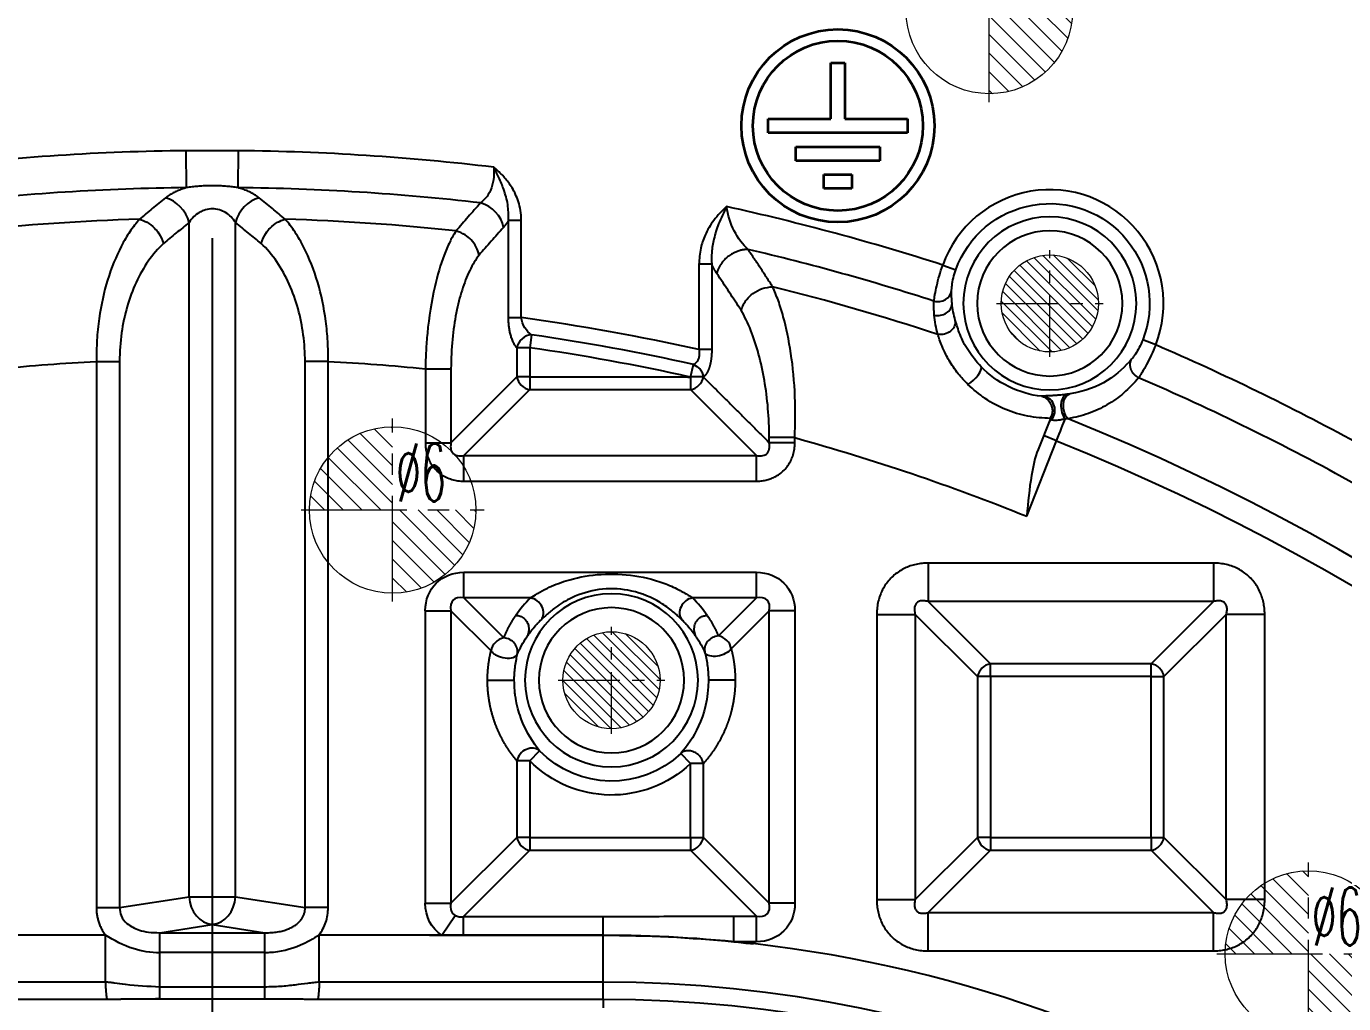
# Model space of a CAD drawing. Header units: millimetres. Extents: x 2595 to 3308, y 1499 to 1823.
# Drawn here: x 2748.3 to 2795.77, y 1722.47 to 1757.69 of the extents above; entities that cross this region are included whole.
import ezdxf
from ezdxf.lldxf.tags import DXFTag

# ---------------------------------------------------------------- set-up
doc = ezdxf.new("R2010")
doc.units = ezdxf.units.MM
doc.linetypes.add('CENTER', pattern=[2, 1.25, -0.25, 0.25, -0.25])
doc.layers.add('5', color=7, linetype='Continuous', true_color=0xffffff)
for name, color, linetype, lineweight in [('epin', 13, 'Continuous', 9), ('insert', 85, 'Continuous', 20), ('粗实线层', 7, 'Continuous', 35)]:
    doc.layers.add(name, color=color, linetype=linetype, lineweight=lineweight)
doc.styles.add('TXT05', font='txt.shx', dxfattribs={"width": 0.5, "bigfont": 'gbcbig.shx'})
tags = doc.linetypes.add('DASHED', pattern=[25.72, 12.86, -12.86]).pattern_tags.tags
tags[6:7] = [DXFTag(74, 4), DXFTag(75, 0), DXFTag(340, '0'), DXFTag(46, 0.0), DXFTag(50, 0.0), DXFTag(44, 0.0), DXFTag(45, 0.0)]
tags[4:5] = [DXFTag(74, 4), DXFTag(75, 0), DXFTag(340, '0'), DXFTag(46, 0.0), DXFTag(50, 0.0), DXFTag(44, 0.0), DXFTag(45, 0.0)]

# ---------------------------------------------------------------- blocks, each defined once
blk = doc.blocks.new('epin_ejp_6')
at = {"layer": 'epin'}
h = blk.add_hatch(dxfattribs=at)
h.set_pattern_fill('_ANSI31', color=123, scale=0.15, angle=90, style=0)
h.set_pattern_definition([(135, (-2656.51364, 153.2396), (-0.336759605, -0.336759605), [])])
h.paths.add_polyline_path([(0, 3, 0.414214), (-3, 0), (0, 0)])
h.paths.add_polyline_path([(3, 0), (0, 0), (0, -3, 0.414214)])
at = {"layer": 'epin', "color": 1, "linetype": 'CENTER', "ltscale": 3.048}
for p, q in [((0, -3.3), (0, 3.3)), ((-3.3, 0), (3.3, 0))]:
    blk.add_line(p, q, dxfattribs=at)
at = {"layer": 'epin'}
blk.add_circle((0, 0), 3, dxfattribs=at)
at = {"layer": 'epin', "color": 6, "style": 'TXT05', "width": 0.5}
blk.add_text('%%c6', height=2.1, dxfattribs=at).set_placement((0.12, 0.3))
blk = doc.blocks.new('insert_cir_3.5')
at = {"layer": 'insert'}
h = blk.add_hatch(dxfattribs=at)
h.set_pattern_fill('_ANSI31', color=123, scale=0.0875, angle=90, style=0)
h.set_pattern_definition([(135, (65.77148, -1049.4987), (-0.1964431, -0.1964431), [])])
h.paths.add_polyline_path([(-1.75, 0, 1), (1.75, 0, 1)])
at = {"layer": 'insert', "color": 1, "linetype": 'CENTER', "ltscale": 1.778}
for p, q in [((0, -1.925), (0, 1.925)), ((-1.925, 0), (1.925, 0))]:
    blk.add_line(p, q, dxfattribs=at)
at = {"layer": 'insert'}
blk.add_circle((0, 0), 1.75, dxfattribs=at)

msp = doc.modelspace()

# ---------------------------------------------------------------- linework, layer by layer
at = {"layer": '5', "color": 1, "linetype": 'CENTER', "ltscale": 36.600181}
msp.add_line((2754.999, 1823.259), (2754.999, 1503.259), dxfattribs=at)
at = {"layer": '5', "color": 7, "linetype": 'Continuous'}
for p, q in [((2754.071, 1751.875), (2754.057, 1753.207)), ((2755.928, 1751.875), (2755.942, 1753.207)), ((2765.673, 1747.192), (2765.673, 1750.706)), ((2766.135, 1747.192), (2766.135, 1750.706)), ((2754.164, 1726.322), (2754.164, 1750.62)), ((2755.835, 1726.322), (2755.835, 1750.62)), ((2772.535, 1749.116), (2772.535, 1746.037)), ((2772.997, 1749.116), (2772.997, 1746.037)), ((2781.321, 1749.085), (2781.793, 1748.916)), ((2765.673, 1747.192), (2766.135, 1747.192)), ((2766.505, 1746.572), (2766.438, 1746.108)), ((2766.438, 1746.108), (2765.975, 1746.108)), ((2765.975, 1746.108), (2765.975, 1745.057)), ((2766.438, 1746.108), (2766.438, 1745.057)), ((2772.997, 1746.037), (2772.535, 1746.037)), ((2788.996, 1746.207), (2788.528, 1746.39)), ((2750.822, 1745.614), (2750.822, 1725.93)), ((2751.657, 1745.614), (2751.657, 1725.93)), ((2758.342, 1725.93), (2758.342, 1745.614)), ((2759.177, 1725.93), (2759.177, 1745.614)), ((2772.233, 1745.05), (2772.334, 1745.505)), ((2762.677, 1745.349), (2762.677, 1742.683)), ((2763.601, 1745.349), (2763.601, 1742.683)), ((2765.975, 1745.057), (2763.601, 1742.683)), ((2766.438, 1745.057), (2765.975, 1745.057)), ((2766.438, 1745.057), (2766.438, 1744.595)), ((2772.695, 1745.052), (2772.226, 1745.052)), ((2772.232, 1745.051), (2772.232, 1744.595)), ((2766.438, 1744.595), (2764.063, 1742.221)), ((2766.438, 1744.595), (2772.232, 1744.595)), ((2772.232, 1744.595), (2774.607, 1742.221)), ((2785.201, 1743.557), (2784.757, 1742.435)), ((2762.677, 1742.683), (2763.601, 1742.683)), ((2775.069, 1742.683), (2775.069, 1742.867)), ((2775.993, 1742.683), (2775.069, 1742.683)), ((2775.993, 1742.683), (2775.993, 1742.867)), ((2784.348, 1740.034), (2785.424, 1742.755)), ((2764.063, 1741.296), (2764.063, 1742.221)), ((2764.063, 1742.221), (2774.607, 1742.221)), ((2774.607, 1741.296), (2774.607, 1742.221)), ((2764.063, 1741.296), (2774.607, 1741.296)), ((2780.793, 1738.345), (2780.793, 1736.958)), ((2791.075, 1738.345), (2780.793, 1738.345)), ((2791.075, 1738.345), (2791.075, 1736.958)), ((2764.063, 1738.013), (2774.607, 1738.013)), ((2764.063, 1737.089), (2764.063, 1738.013)), ((2774.607, 1737.089), (2774.607, 1738.013)), ((2765.506, 1735.647), (2764.063, 1737.089)), ((2766.467, 1737.089), (2764.063, 1737.089)), ((2774.607, 1737.089), (2772.304, 1737.089)), ((2774.607, 1737.089), (2773.235, 1735.718)), ((2780.793, 1736.958), (2783.037, 1734.715)), ((2791.075, 1736.958), (2780.793, 1736.958)), ((2791.075, 1736.958), (2788.831, 1734.715)), ((2762.677, 1736.627), (2763.601, 1736.627)), ((2762.677, 1726.084), (2762.677, 1736.627)), ((2763.601, 1736.627), (2763.601, 1726.084)), ((2763.601, 1736.627), (2765.044, 1735.184)), ((2775.069, 1736.627), (2773.697, 1735.256)), ((2775.993, 1736.627), (2775.069, 1736.627)), ((2775.069, 1726.084), (2775.069, 1736.627)), ((2775.993, 1736.627), (2775.993, 1726.084)), ((2778.945, 1736.496), (2778.945, 1726.215)), ((2778.945, 1736.496), (2780.331, 1736.496)), ((2780.331, 1736.496), (2782.574, 1734.253)), ((2780.331, 1736.496), (2780.331, 1726.215)), ((2791.537, 1736.496), (2789.294, 1734.253)), ((2792.923, 1736.496), (2791.537, 1736.496)), ((2791.537, 1726.215), (2791.537, 1736.496)), ((2792.923, 1726.215), (2792.923, 1736.496)), ((2788.831, 1734.715), (2783.037, 1734.715)), ((2783.037, 1734.253), (2783.037, 1734.715)), ((2788.831, 1734.253), (2788.831, 1734.715)), ((2783.037, 1734.253), (2782.574, 1734.253)), ((2782.574, 1734.253), (2782.574, 1728.458)), ((2788.831, 1734.253), (2783.037, 1734.253)), ((2783.037, 1734.253), (2783.037, 1728.458)), ((2788.831, 1734.253), (2789.294, 1734.253)), ((2788.831, 1728.458), (2788.831, 1734.253)), ((2789.294, 1728.458), (2789.294, 1734.253)), ((2765.975, 1731.221), (2765.975, 1728.458)), ((2766.438, 1731.221), (2765.975, 1731.221)), ((2766.438, 1731.221), (2766.796, 1731.573)), ((2766.438, 1731.221), (2766.438, 1728.458)), ((2772.232, 1731.122), (2771.887, 1731.486)), ((2772.695, 1731.122), (2772.232, 1731.122)), ((2772.232, 1728.458), (2772.232, 1731.122)), ((2772.695, 1728.458), (2772.695, 1731.122)), ((2763.601, 1726.084), (2765.975, 1728.458)), ((2766.438, 1728.458), (2765.975, 1728.458)), ((2766.438, 1728.458), (2772.232, 1728.458)), ((2766.438, 1728.458), (2766.438, 1727.996)), ((2772.232, 1728.458), (2772.695, 1728.458)), ((2772.232, 1728.458), (2772.232, 1727.996)), ((2775.069, 1726.084), (2772.695, 1728.458)), ((2780.331, 1726.215), (2782.574, 1728.458)), ((2783.037, 1728.458), (2782.574, 1728.458)), ((2783.037, 1728.458), (2783.037, 1727.996)), ((2783.037, 1728.458), (2788.831, 1728.458)), ((2788.831, 1728.458), (2788.831, 1727.996)), ((2788.831, 1728.458), (2789.294, 1728.458)), ((2791.537, 1726.215), (2789.294, 1728.458)), ((2764.05, 1725.609), (2766.438, 1727.996)), ((2766.438, 1727.996), (2772.232, 1727.996)), ((2774.607, 1725.622), (2772.232, 1727.996)), ((2780.793, 1725.753), (2783.037, 1727.996)), ((2783.037, 1727.996), (2788.831, 1727.996)), ((2791.075, 1725.753), (2788.831, 1727.996)), ((2751.657, 1725.93), (2754.164, 1726.322)), ((2754.164, 1726.322), (2755.835, 1726.322)), ((2755.835, 1726.322), (2758.342, 1725.93)), ((2762.677, 1726.084), (2763.601, 1726.084)), ((2775.993, 1726.084), (2775.069, 1726.084)), ((2778.945, 1726.215), (2780.331, 1726.215)), ((2792.923, 1726.215), (2791.537, 1726.215)), ((2750.822, 1725.93), (2751.657, 1725.93)), ((2759.177, 1725.93), (2758.342, 1725.93)), ((2763.267, 1724.931), (2763.747, 1725.649)), ((2764.05, 1725.609), (2769.083, 1725.609)), ((2764.05, 1724.931), (2764.05, 1725.609)), ((2769.083, 1724.931), (2769.083, 1725.609)), ((2773.792, 1725.622), (2774.607, 1725.622)), ((2773.792, 1724.697), (2773.792, 1725.622)), ((2774.607, 1724.697), (2774.607, 1725.622)), ((2780.793, 1725.753), (2791.075, 1725.753)), ((2780.793, 1724.366), (2780.793, 1725.753)), ((2791.075, 1724.366), (2791.075, 1725.753)), ((2753.105, 1725.025), (2754.999, 1725.322)), ((2754.999, 1725.322), (2756.894, 1725.025)), ((2751.146, 1724.937), (2747.165, 1724.937)), ((2753.105, 1725.025), (2756.894, 1725.025)), ((2753.105, 1724.306), (2753.105, 1725.025)), ((2756.894, 1724.306), (2756.894, 1725.025)), ((2762.831, 1724.937), (2758.853, 1724.937)), ((2762.831, 1724.931), (2763.267, 1724.931)), ((2769.083, 1724.93), (2762.831, 1724.93)), ((2763.267, 1724.931), (2764.05, 1724.931)), ((2764.05, 1724.931), (2769.083, 1724.931)), ((2774.607, 1724.697), (2773.792, 1724.697)), ((2756.894, 1724.306), (2753.105, 1724.306)), ((2780.793, 1724.366), (2791.075, 1724.366)), ((2751.146, 1723.243), (2740.915, 1723.243)), ((2756.894, 1723.066), (2753.105, 1723.066)), ((2751.205, 1722.619), (2740.915, 1722.619)), ((2769.083, 1722.619), (2758.795, 1722.619)), ((2769.083, 1722.619), (2769.083, 1722.314))]:
    msp.add_line(p, q, dxfattribs=at)
at = {"layer": '5', "color": 7, "linetype": 'DASHED'}
msp.add_line((2785.424, 1742.755), (2784.957, 1742.94), dxfattribs=at)
at = {"layer": '5', "color": 7, "linetype": 'Continuous', "extrusion": (0, 0, -1)}
for centre, radius in [((-2785.179, 1747.703), 3.119), ((-2785.179, 1747.703), 2.617), ((-2769.385, 1734.122), 3.119), ((-2769.385, 1734.122), 2.617)]:
    msp.add_circle(centre, radius, dxfattribs=at)
at = {"layer": '5', "color": 7, "linetype": 'Continuous'}
for centre, radius, start, end in [((2754.999, 1673.259), 100.6, 305.96599, 77.45703), ((2754.999, 1673.259), 100.123, 314.0269, 77.45703), ((2754.999, 1673.259), 99.119, 314.03149, 77.76073), ((2754.999, 1667.223), 85.99, 90.62819, 96.77341), ((2754.999, 1667.223), 85.99, 83.22703, 89.37181), ((2754.999, 1667.223), 84.657, 90.62819, 96.55867), ((2754.999, 1667.223), 84.657, 83.44133, 89.3718), ((2785.179, 1747.703), 4.099, 338.5926, 160.2962), ((2754.999, 1667.223), 85.99, 72.17586, 77.55591), ((2754.999, 1667.223), 83.558, 91.79843, 96.03274), ((2754.999, 1667.223), 83.558, 83.96726, 88.20156), ((2754.999, 1667.223), 84.657, 72.11111, 76.81818), ((2754.999, 1667.223), 83.558, 71.76736, 76.01525), ((2754.999, 1667.223), 80.741, 77.45639, 82.07274), ((2754.999, 1667.223), 80.179, 77.51403, 81.74976), ((2754.999, 1667.223), 79.71, 77.51958, 81.74982), ((2754.999, 1667.223), 85.99, 61.35618, 66.71206), ((2754.999, 1667.223), 84.657, 60.88088, 66.77678), ((2754.999, 1667.223), 82.318, 14.94026, 67.99226), ((2769.083, 1677.283), 47.647, 83.4897, 90), ((2769.083, 1677.283), 47.654, 56.1016, 83.4897), ((2769.083, 1677.283), 45.96, 0, 90), ((2769.083, 1677.283), 45.336, 0, 90)]:
    msp.add_arc(centre, radius, start, end, dxfattribs=at)
at = {"layer": '5', "color": 7, "linetype": 'DASHED'}
for radius, start in [(100.625, 313.7537), (100.626, 313.76319)]:
    msp.add_arc((2754.999, 1673.259), radius, start, 77.45703, dxfattribs=at)
at = {"layer": '5', "color": 7, "linetype": 'Continuous', "extrusion": (0, 0, -1)}
for centre, radius, start, end in [((-2754.999, 1673.259), 99.621, 102.23927, 225.978), ((-2754.999, 1673.259), 99.091, 102.25479, 225.95274), ((-2785.179, 1747.703), 3.597, 19.7047, 201.4074), ((-2754.999, 1667.223), 78.503, 84.38753, 86.94966), ((-2754.999, 1667.223), 78.503, 93.05034, 95.61247), ((-2754.999, 1667.223), 78.503, 105.51098, 111.95309), ((-2754.999, 1667.223), 81.429, 111.93989, 165.05974), ((-2769.385, 1734.122), 4.136, 226.4955, 315.4579), ((-2769.385, 1734.122), 3.634, 226.4955, 315.4579), ((-2769.083, 1677.283), 47.648, 90, 95.6708), ((-2769.083, 1677.283), 47.648, 95.6708, 96.5103)]:
    msp.add_arc(centre, radius, start, end, dxfattribs=at)
at = {"layer": '5', "color": 7, "linetype": 'Continuous'}
for centre, major_axis, ratio, start_param, end_param in [((2753.329, 1750.62), (0.634, -0.781), 0.756202, 1.020359, 2.341421), ((2756.67, 1750.62), (-0.634, -0.781), 0.756202, 3.941764, 5.262826), ((2764.568, 1750.444), (0.754, -0.666), 0.838992, 0.811784, 2.100868), ((2781.14, 1748.21), (-0.503, 0.015), 0.874884, 1.322405, 3.03331), ((2781.156, 1747.703), (-0.501, -0.046), 0.865596, 1.215525, 3.036885), ((2766.438, 1746.108), (-0.366, -0.345), 0.847215, 3.895205, 5.445597), ((2766.438, 1745.057), (-0.356, 0.356), 0.854588, 0.863645, 2.277948), ((2772.232, 1745.057), (-0.356, -0.356), 0.854588, 0.863645, 2.277948), ((2785.897, 1743.936), (0.074, -0.498), 0.620553, 3.20838, 5.526936), ((2785.588, 1743.168), (-0.468, 0.185), 0.882944, 5.834426, 6.283185), ((2764.319, 1736.371), (0.641, -0.641), 0.555158, 2.434442, 3.848747), ((2769.385, 1734.07), (0, -4.215), 0.992534, 3.913831, 4.110139), ((2766.467, 1736.627), (-0.352, 0.359), 0.852385, 3.241846, 5.427575), ((2772.304, 1736.627), (0.352, 0.359), 0.852385, 0.85561, 3.04134), ((2769.385, 1734.07), (0, -4.215), 0.992534, 2.173046, 2.369354), ((2774.351, 1736.371), (0.641, 0.641), 0.555158, 5.576034, 6.990336), ((2765.506, 1735.184), (-0.356, -0.356), 0.854588, 4.005219, 5.419479), ((2765.505, 1735.184), (-0.467, 0.187), 0.907508, 3.267625, 5.058219), ((2773.235, 1735.256), (0.463, 0.195), 0.906303, 1.205783, 3.017438), ((2773.236, 1735.256), (-0.356, 0.356), 0.854588, 4.0052, 5.419535), ((2783.037, 1734.253), (0.356, 0.356), 0.854588, 0.863645, 2.277948), ((2788.831, 1734.253), (0.356, -0.356), 0.854588, 0.863645, 2.277948), ((2766.439, 1731.221), (-0.385, -0.324), 0.83158, 3.237414, 5.492544), ((2766.438, 1728.458), (-0.356, 0.356), 0.854588, 0.863645, 2.277948), ((2772.232, 1728.458), (-0.356, -0.356), 0.854588, 0.863645, 2.277948), ((2783.037, 1728.458), (-0.356, 0.356), 0.854588, 0.863645, 2.277948), ((2788.831, 1728.458), (-0.356, -0.356), 0.854588, 0.863645, 2.277948), ((2754.999, 1726.322), (-0.155, 0.994), 0.826909, 1.442154, 2.954623), ((2754.999, 1726.322), (0.155, 0.994), 0.826909, 3.328563, 4.841031), ((2764.319, 1726.34), (0.641, 0.641), 0.555158, 2.434441, 3.309359), ((2774.351, 1726.34), (0.641, -0.641), 0.555158, 5.576034, 6.990337)]:
    msp.add_ellipse(centre, major_axis=major_axis, ratio=ratio, start_param=start_param, end_param=end_param, dxfattribs=at)
at = {"layer": '5', "color": 7, "linetype": 'Continuous', "extrusion": (0, 0, -1)}
for centre, major_axis, start_param in [((2764.319, 1736.371), (1.249, -1.249), 2.434435), ((2774.351, 1736.371), (-1.249, -1.249), 2.434442), ((2764.319, 1726.34), (1.249, 1.249), 2.973826), ((2774.351, 1726.34), (-1.249, 1.249), 2.434441)]:
    msp.add_ellipse(centre, major_axis=major_axis, ratio=0.854588, start_param=start_param, end_param=3.848744, dxfattribs=at)
at = {"layer": '5', "color": 7, "linetype": 'Continuous'}
for points, degree in [([(2755.942, 1753.207), (2755.862, 1753.208), (2755.709, 1753.208), (2755.507, 1753.204), (2755.306, 1753.2), (2755.1, 1753.197), (2754.894, 1753.197), (2754.688, 1753.2), (2754.489, 1753.204), (2754.286, 1753.208), (2754.135, 1753.208), (2754.057, 1753.207)], 3), ([(2766.135, 1750.706), (2766.135, 1750.83), (2766.113, 1751.063), (2766.036, 1751.372), (2765.93, 1751.64), (2765.805, 1751.87), (2765.672, 1752.067), (2765.535, 1752.236), (2765.398, 1752.381), (2765.266, 1752.506), (2765.182, 1752.579), (2765.141, 1752.613)], 3), ([(2754.071, 1751.875), (2754.012, 1751.858), (2753.898, 1751.822), (2753.736, 1751.759), (2753.585, 1751.687), (2753.443, 1751.605), (2753.354, 1751.542), (2753.312, 1751.508)], 3), ([(2755.928, 1751.875), (2755.86, 1751.885), (2755.726, 1751.903), (2755.533, 1751.923), (2755.329, 1751.937), (2755.109, 1751.945), (2754.885, 1751.945), (2754.665, 1751.937), (2754.463, 1751.923), (2754.269, 1751.903), (2754.137, 1751.885), (2754.071, 1751.875)], 3), ([(2756.687, 1751.508), (2756.647, 1751.54), (2756.562, 1751.601), (2756.422, 1751.683), (2756.27, 1751.756), (2756.106, 1751.821), (2755.988, 1751.858), (2755.928, 1751.875)], 3), ([(2774.305, 1749.649), (2773.933, 1749.988), (2773.613, 1750.578), (2773.529, 1751.192)], 3), ([(2765.673, 1750.706), (2765.588, 1750.553), (2765.492, 1750.444)], 2), ([(2754.164, 1750.62), (2754.009, 1750.494), (2753.7, 1750.242), (2753.393, 1749.99), (2753.241, 1749.865)], 3), ([(2756.758, 1749.865), (2756.609, 1749.988), (2756.305, 1750.237), (2755.993, 1750.491), (2755.835, 1750.62)], 3), ([(2765.492, 1750.444), (2765.343, 1750.275), (2765.047, 1749.94), (2764.757, 1749.611), (2764.614, 1749.447)], 3), ([(2753.241, 1749.865), (2753.038, 1749.676), (2752.674, 1749.248), (2752.236, 1748.473), (2751.916, 1747.613), (2751.707, 1746.646), (2751.657, 1745.966), (2751.657, 1745.614)], 3), ([(2758.342, 1745.614), (2758.342, 1745.936), (2758.3, 1746.572), (2758.111, 1747.515), (2757.792, 1748.415), (2757.342, 1749.227), (2756.967, 1749.67), (2756.758, 1749.865)], 3), ([(2764.614, 1749.447), (2764.491, 1749.286), (2764.266, 1748.911), (2763.987, 1748.203), (2763.777, 1747.378), (2763.636, 1746.421), (2763.601, 1745.719), (2763.601, 1745.349)], 3), ([(2772.997, 1749.116), (2772.92, 1749.116), (2772.73, 1749.116), (2772.535, 1749.116)], 3), ([(2773.178, 1748.785), (2773.081, 1748.93), (2772.997, 1749.116)], 2), ([(2774.056, 1747.455), (2773.916, 1747.669), (2773.629, 1748.104), (2773.33, 1748.555), (2773.178, 1748.785)], 3), ([(2781.658, 1747.703), (2781.65, 1747.777), (2781.639, 1747.925), (2781.637, 1748.073), (2781.639, 1748.147)], 3), ([(2775.069, 1742.867), (2775.069, 1743.224), (2775.038, 1743.925), (2774.909, 1744.934), (2774.7, 1745.894), (2774.416, 1746.755), (2774.184, 1747.237), (2774.056, 1747.455)], 3), ([(2781.018, 1747.281), (2781.011, 1747.365), (2781.001, 1747.534), (2781.001, 1747.703), (2781.004, 1747.787)], 3), ([(2781.774, 1747.091), (2781.746, 1747.194), (2781.698, 1747.398), (2781.668, 1747.601), (2781.658, 1747.703)], 3), ([(2765.975, 1746.108), (2765.946, 1746.139), (2765.892, 1746.212), (2765.826, 1746.342), (2765.773, 1746.484), (2765.733, 1746.633), (2765.704, 1746.782), (2765.685, 1746.926), (2765.675, 1747.062), (2765.673, 1747.15), (2765.673, 1747.192)], 3), ([(2766.505, 1746.572), (2766.325, 1746.683), (2766.164, 1746.929), (2766.135, 1747.192)], 3), ([(2772.535, 1746.037), (2772.537, 1746.024), (2772.541, 1745.997), (2772.546, 1745.954), (2772.548, 1745.907), (2772.547, 1745.856), (2772.542, 1745.801), (2772.531, 1745.745), (2772.514, 1745.688), (2772.487, 1745.632), (2772.45, 1745.58), (2772.399, 1745.534), (2772.357, 1745.513), (2772.334, 1745.505)], 3), ([(2750.822, 1745.614), (2751.151, 1745.614), (2751.488, 1745.614), (2751.657, 1745.614)], 3), ([(2759.177, 1745.614), (2758.849, 1745.614), (2758.525, 1745.614), (2758.342, 1745.614)], 3), ([(2788.139, 1745.709), (2787.653, 1745.133), (2787.005, 1744.622), (2785.904, 1744.444)], 3), ([(2762.677, 1745.349), (2763.052, 1745.349), (2763.458, 1745.349), (2763.601, 1745.349)], 3), ([(2766.438, 1745.057), (2772.226, 1745.051)], 1), ([(2772.694, 1745.052), (2775.069, 1742.683)], 1), ([(2782.229, 1744.78), (2782.504, 1744.945), (2782.776, 1745.31), (2782.702, 1745.418)], 3), ([(2784.891, 1744.356), (2784.07, 1744.436), (2783.251, 1744.848), (2782.702, 1745.418)], 3), ([(2784.925, 1744.361), (2784.913, 1744.359), (2784.902, 1744.358), (2784.891, 1744.356)], 3), ([(2785.847, 1743.542), (2785.581, 1743.779), (2785.619, 1744.365), (2785.904, 1744.444)], 3), ([(2785.904, 1744.444), (2785.872, 1744.439), (2785.838, 1744.434), (2785.803, 1744.429)], 3), ([(2785.201, 1743.557), (2785.205, 1743.567), (2785.208, 1743.576), (2785.212, 1743.586)], 3), ([(2785.212, 1743.586), (2785.218, 1743.6), (2785.224, 1743.613), (2785.229, 1743.627)], 3), ([(2785.424, 1742.755), (2785.549, 1743.067), (2785.671, 1743.374), (2785.739, 1743.542)], 3), ([(2785.847, 1743.542), (2785.811, 1743.542), (2785.775, 1743.542), (2785.739, 1743.542)], 3), ([(2762.677, 1742.683), (2762.677, 1742.625), (2762.683, 1742.511), (2762.711, 1742.347), (2762.758, 1742.182), (2762.829, 1742.016), (2762.929, 1741.849), (2763.067, 1741.685), (2763.239, 1741.54), (2763.43, 1741.43), (2763.629, 1741.354), (2763.839, 1741.307), (2763.987, 1741.296), (2764.063, 1741.296)], 3), ([(2774.607, 1741.296), (2774.664, 1741.296), (2774.779, 1741.303), (2774.943, 1741.33), (2775.107, 1741.377), (2775.273, 1741.448), (2775.441, 1741.549), (2775.605, 1741.687), (2775.749, 1741.859), (2775.86, 1742.05), (2775.936, 1742.248), (2775.982, 1742.458), (2775.993, 1742.607), (2775.993, 1742.683)], 3), ([(2775.993, 1742.867), (2775.602, 1742.867), (2775.223, 1742.867), (2775.069, 1742.867)], 3), ([(2780.793, 1738.345), (2780.719, 1738.345), (2780.573, 1738.337), (2780.36, 1738.303), (2780.152, 1738.245), (2779.95, 1738.164), (2779.756, 1738.056), (2779.572, 1737.92), (2779.406, 1737.76), (2779.265, 1737.582), (2779.151, 1737.39), (2779.06, 1737.185), (2778.995, 1736.968), (2778.954, 1736.741), (2778.945, 1736.579), (2778.945, 1736.496)], 3), ([(2792.923, 1736.496), (2792.923, 1736.57), (2792.916, 1736.717), (2792.881, 1736.93), (2792.824, 1737.138), (2792.742, 1737.339), (2792.634, 1737.534), (2792.499, 1737.718), (2792.339, 1737.883), (2792.16, 1738.024), (2791.968, 1738.139), (2791.764, 1738.229), (2791.547, 1738.295), (2791.319, 1738.335), (2791.158, 1738.345), (2791.075, 1738.345)], 3), ([(2780.793, 1736.958), (2780.767, 1736.966), (2780.717, 1736.978), (2780.645, 1736.987), (2780.578, 1736.988), (2780.516, 1736.98), (2780.458, 1736.962), (2780.407, 1736.933), (2780.365, 1736.893), (2780.334, 1736.845), (2780.313, 1736.789), (2780.302, 1736.726), (2780.301, 1736.657), (2780.31, 1736.581), (2780.323, 1736.525), (2780.331, 1736.496)], 3), ([(2791.537, 1736.496), (2791.544, 1736.522), (2791.556, 1736.573), (2791.566, 1736.644), (2791.567, 1736.711), (2791.559, 1736.774), (2791.54, 1736.831), (2791.511, 1736.882), (2791.472, 1736.924), (2791.423, 1736.955), (2791.368, 1736.976), (2791.305, 1736.987), (2791.235, 1736.988), (2791.16, 1736.98), (2791.104, 1736.967), (2791.075, 1736.958)], 3), ([(2766.397, 1735.78), (2766.5, 1735.924), (2766.613, 1736.06), (2766.735, 1736.187)], 3), ([(2766.848, 1736.3), (2766.809, 1736.263), (2766.771, 1736.225), (2766.735, 1736.187)], 3), ([(2772.035, 1736.187), (2771.999, 1736.225), (2771.962, 1736.263), (2771.923, 1736.3)], 3), ([(2772.035, 1736.187), (2772.158, 1736.06), (2772.271, 1735.924), (2772.374, 1735.78)], 3), ([(2765.99, 1735.052), (2766.081, 1735.267), (2766.194, 1735.481), (2766.335, 1735.692)], 3), ([(2766.397, 1735.78), (2766.376, 1735.75), (2766.355, 1735.721), (2766.335, 1735.692)], 3), ([(2772.435, 1735.692), (2772.415, 1735.721), (2772.395, 1735.75), (2772.374, 1735.78)], 3), ([(2772.435, 1735.692), (2772.563, 1735.501), (2772.668, 1735.308), (2772.753, 1735.114)], 3), ([(2778.945, 1726.215), (2778.945, 1726.14), (2778.952, 1725.994), (2778.987, 1725.781), (2779.044, 1725.573), (2779.126, 1725.372), (2779.234, 1725.177), (2779.369, 1724.993), (2779.529, 1724.828), (2779.708, 1724.687), (2779.9, 1724.572), (2780.104, 1724.482), (2780.321, 1724.416), (2780.549, 1724.376), (2780.71, 1724.366), (2780.793, 1724.366)], 3), ([(2780.331, 1726.215), (2780.324, 1726.189), (2780.312, 1726.138), (2780.302, 1726.067), (2780.301, 1725.999), (2780.309, 1725.937), (2780.328, 1725.88), (2780.357, 1725.829), (2780.396, 1725.787), (2780.445, 1725.755), (2780.5, 1725.734), (2780.563, 1725.723), (2780.633, 1725.722), (2780.708, 1725.731), (2780.764, 1725.744), (2780.793, 1725.753)], 3), ([(2791.075, 1725.753), (2791.101, 1725.745), (2791.151, 1725.733), (2791.223, 1725.723), (2791.29, 1725.723), (2791.352, 1725.731), (2791.41, 1725.749), (2791.461, 1725.778), (2791.503, 1725.818), (2791.534, 1725.866), (2791.555, 1725.922), (2791.566, 1725.984), (2791.567, 1726.054), (2791.558, 1726.13), (2791.545, 1726.186), (2791.537, 1726.215)], 3), ([(2791.075, 1724.366), (2791.149, 1724.366), (2791.295, 1724.374), (2791.508, 1724.408), (2791.716, 1724.465), (2791.918, 1724.547), (2792.112, 1724.655), (2792.296, 1724.791), (2792.462, 1724.951), (2792.603, 1725.129), (2792.717, 1725.321), (2792.808, 1725.526), (2792.873, 1725.742), (2792.914, 1725.97), (2792.923, 1726.132), (2792.923, 1726.215)], 3), ([(2750.822, 1725.93), (2750.822, 1725.878), (2750.827, 1725.777), (2750.846, 1725.634), (2750.878, 1725.494), (2750.922, 1725.356), (2750.979, 1725.217), (2751.052, 1725.078), (2751.113, 1724.984), (2751.146, 1724.937)], 3), ([(2756.894, 1725.025), (2756.979, 1725.022), (2757.142, 1725.025), (2757.358, 1725.051), (2757.549, 1725.093), (2757.715, 1725.148), (2757.855, 1725.211), (2757.972, 1725.28), (2758.07, 1725.354), (2758.153, 1725.433), (2758.223, 1725.519), (2758.278, 1725.613), (2758.318, 1725.713), (2758.341, 1725.819), (2758.344, 1725.892), (2758.342, 1725.93)], 3), ([(2758.853, 1723.245), (2758.853, 1723.809), (2758.853, 1724.373), (2758.853, 1724.937)], 3), ([(2769.083, 1723.243), (2769.083, 1724.933)], 1), ([(2753.105, 1723.065), (2753.105, 1723.478), (2753.105, 1723.89), (2753.105, 1724.303)], 3), ([(2756.894, 1723.066), (2756.894, 1724.306)], 1), ([(2769.083, 1723.243), (2765.673, 1723.244), (2762.263, 1723.245), (2758.853, 1723.245)], 3), ([(2769.083, 1722.619), (2769.083, 1722.646), (2769.083, 1722.874), (2769.083, 1723.243)], 3), ([(2753.105, 1722.651), (2753.105, 1722.701), (2753.105, 1722.849), (2753.105, 1723.065)], 3), ([(2756.894, 1722.634), (2756.894, 1722.656), (2756.894, 1722.809), (2756.894, 1723.066)], 3), ([(2752.521, 1722.636), (2753.116, 1722.651)], 1), ([(2753.105, 1722.634), (2753.105, 1722.637), (2753.105, 1722.643), (2753.105, 1722.651)], 3), ([(2756.907, 1722.634), (2755.639, 1722.634), (2754.372, 1722.634), (2753.105, 1722.634)], 3), ([(2758.795, 1722.619), (2758.719, 1722.619), (2758.572, 1722.62), (2758.372, 1722.622), (2758.183, 1722.624), (2758.002, 1722.625), (2757.827, 1722.627), (2757.657, 1722.629), (2757.492, 1722.631), (2757.336, 1722.633), (2757.185, 1722.634), (2757.051, 1722.634), (2756.94, 1722.634), (2756.907, 1722.634)], 3)]:
    msp.add_open_spline(points, degree=degree, dxfattribs=at)
for points, degree, knots in [([(2765.141, 1752.613), (2765.144, 1752.497), (2765.153, 1752.232), (2765.07, 1751.856), (2764.904, 1751.523), (2764.751, 1751.394), (2764.669, 1751.326)], 3, [0, 0, 0, 0, 0.204283, 0.466586, 0.717296, 1, 1, 1, 1]), ([(2765.673, 1750.706), (2765.672, 1750.894), (2765.671, 1751.27), (2765.519, 1751.78), (2765.34, 1752.226), (2765.204, 1752.489), (2765.141, 1752.613)], 3, [0, 0, 0, 0, 0.28194, 0.562536, 0.794822, 1, 1, 1, 1]), ([(2753.312, 1751.508), (2753.232, 1751.445), (2753.074, 1751.318), (2752.837, 1751.127), (2752.61, 1750.933), (2752.455, 1750.805), (2752.377, 1750.74)], 3, [0, 0, 0, 0, 0.249762, 0.499858, 0.748954, 1, 1, 1, 1]), ([(2757.622, 1750.74), (2757.545, 1750.804), (2757.391, 1750.931), (2757.165, 1751.124), (2756.928, 1751.316), (2756.768, 1751.444), (2756.687, 1751.508)], 3, [0, 0, 0, 0, 0.247533, 0.495452, 0.746718, 1, 1, 1, 1]), ([(2764.669, 1751.326), (2764.593, 1751.241), (2764.442, 1751.072), (2764.216, 1750.82), (2764, 1750.568), (2763.854, 1750.401), (2763.781, 1750.319)], 3, [0, 0, 0, 0, 0.254112, 0.505521, 0.753918, 1, 1, 1, 1]), ([(2773.529, 1751.192), (2773.367, 1751.034), (2773.057, 1750.73), (2772.761, 1750.204), (2772.572, 1749.668), (2772.548, 1749.309), (2772.535, 1749.116)], 3, [0, 0, 0, 0, 0.285552, 0.546793, 0.75627, 1, 1, 1, 1]), ([(2773.529, 1751.192), (2773.428, 1750.986), (2773.241, 1750.607), (2773.07, 1750.051), (2772.984, 1749.562), (2772.993, 1749.257), (2772.997, 1749.116)], 3, [0, 0, 0, 0, 0.313516, 0.577306, 0.803531, 1, 1, 1, 1]), ([(2752.377, 1750.74), (2752.258, 1750.594), (2752.024, 1750.308), (2751.624, 1749.61), (2751.198, 1748.599), (2750.939, 1747.4), (2750.831, 1746.39), (2750.825, 1745.869), (2750.822, 1745.614)], 3, [0, 0, 0, 0, 0.135513, 0.266092, 0.514318, 0.755059, 0.880095, 1, 1, 1, 1]), ([(2752.377, 1750.74), (2752.468, 1750.708), (2752.66, 1750.641), (2752.898, 1750.448), (2753.117, 1750.189), (2753.193, 1749.99), (2753.241, 1749.865)], 3, [0, 0, 0, 0, 0.238251, 0.500221, 0.686211, 1, 1, 1, 1]), ([(2755.835, 1750.62), (2755.785, 1750.69), (2755.692, 1750.821), (2755.438, 1751.023), (2755.006, 1751.163), (2754.571, 1751.029), (2754.312, 1750.827), (2754.216, 1750.692), (2754.164, 1750.62)], 3, [0, 0, 0, 0, 0.1429, 0.269845, 0.497614, 0.724225, 0.851367, 1, 1, 1, 1]), ([(2756.758, 1749.865), (2756.806, 1749.989), (2756.882, 1750.189), (2757.1, 1750.448), (2757.339, 1750.64), (2757.53, 1750.708), (2757.622, 1750.74)], 3, [0, 0, 0, 0, 0.312956, 0.499785, 0.760449, 1, 1, 1, 1]), ([(2759.177, 1745.614), (2759.174, 1745.855), (2759.169, 1746.343), (2759.072, 1747.32), (2758.824, 1748.524), (2758.399, 1749.569), (2758.039, 1750.192), (2757.811, 1750.521), (2757.685, 1750.666), (2757.622, 1750.74)], 3, [0, 0, 0, 0, 0.11304, 0.229624, 0.468543, 0.725135, 0.860155, 0.929357, 1, 1, 1, 1]), ([(2763.781, 1750.318), (2763.734, 1750.243), (2763.657, 1750.117), (2763.513, 1749.831), (2763.286, 1749.296), (2762.967, 1748.251), (2762.775, 1747.018), (2762.695, 1745.997), (2762.683, 1745.566), (2762.677, 1745.349)], 3, [0, 0, 0, 0, 0.076168, 0.126413, 0.250254, 0.492536, 0.7891, 0.893824, 1, 1, 1, 1]), ([(2764.614, 1749.447), (2764.586, 1749.545), (2764.531, 1749.74), (2764.344, 1749.989), (2764.094, 1750.203), (2763.895, 1750.277), (2763.781, 1750.318)], 3, [0, 0, 0, 0, 0.24878, 0.500065, 0.716076, 1, 1, 1, 1]), ([(2775.192, 1748.305), (2775.121, 1748.414), (2774.976, 1748.635), (2774.762, 1748.969), (2774.535, 1749.308), (2774.382, 1749.535), (2774.305, 1749.649)], 3, [0, 0, 0, 0, 0.243819, 0.491106, 0.743387, 1, 1, 1, 1]), ([(2781.004, 1747.787), (2781.008, 1747.822), (2781.018, 1747.892), (2781.047, 1748.067), (2781.101, 1748.331), (2781.194, 1748.699), (2781.278, 1748.957), (2781.321, 1749.085)], 3, [0, 0, 0, 0, 0.126351, 0.25247, 0.503357, 0.752474, 1, 1, 1, 1]), ([(2781.639, 1748.147), (2781.639, 1748.149), (2781.64, 1748.204), (2781.65, 1748.343), (2781.699, 1748.616), (2781.758, 1748.818), (2781.793, 1748.916)], 3, [0, 0, 0, 0, 0.01418, 0.34902, 0.677914, 1, 1, 1, 1]), ([(2774.056, 1747.455), (2774.111, 1747.592), (2774.2, 1747.815), (2774.491, 1748.083), (2774.818, 1748.266), (2775.067, 1748.292), (2775.192, 1748.305)], 3, [0, 0, 0, 0, 0.306055, 0.499766, 0.747971, 1, 1, 1, 1]), ([(2775.993, 1742.867), (2776.002, 1743.362), (2776.022, 1744.416), (2775.875, 1745.92), (2775.633, 1747.047), (2775.402, 1747.817), (2775.263, 1748.141), (2775.192, 1748.305)], 3, [0, 0, 0, 0, 0.229861, 0.489425, 0.741387, 0.86971, 1, 1, 1, 1]), ([(2781.143, 1746.586), (2781.114, 1746.703), (2781.055, 1746.938), (2781.03, 1747.166), (2781.018, 1747.281)], 3, [0, 0, 0, 0, 0.497318, 1, 1, 1, 1]), ([(2781.774, 1747.091), (2781.77, 1747.009), (2781.762, 1746.868), (2781.604, 1746.69), (2781.39, 1746.577), (2781.226, 1746.583), (2781.143, 1746.586)], 3, [0, 0, 0, 0, 0.28927, 0.499814, 0.747445, 1, 1, 1, 1]), ([(2782.702, 1745.418), (2782.538, 1745.613), (2782.204, 1746.008), (2781.92, 1746.608), (2781.823, 1746.929), (2781.774, 1747.091)], 3, [0, 0, 0, 0, 0.32476, 0.658334, 1, 1, 1, 1]), ([(2782.229, 1744.78), (2782.108, 1744.908), (2781.843, 1745.187), (2781.596, 1745.562), (2781.414, 1745.894), (2781.301, 1746.145), (2781.208, 1746.385), (2781.164, 1746.521), (2781.143, 1746.586)], 3, [0, 0, 0, 0, 0.209911, 0.458784, 0.577967, 0.738938, 0.873981, 1, 1, 1, 1]), ([(2772.997, 1746.037), (2772.997, 1745.929), (2772.989, 1745.826), (2772.977, 1745.687), (2772.952, 1745.564), (2772.918, 1745.4), (2772.863, 1745.277), (2772.829, 1745.201), (2772.79, 1745.146), (2772.748, 1745.088), (2772.695, 1745.05)], 2, [0, 0, 0, 0.25, 0.25, 0.5, 0.5, 0.75, 0.75, 0.875, 0.875, 1, 1, 1]), ([(2788.528, 1746.39), (2788.49, 1746.293), (2788.403, 1746.102), (2788.26, 1745.864), (2788.176, 1745.753), (2788.141, 1745.711), (2788.139, 1745.709)], 3, [0, 0, 0, 0, 0.322329, 0.651154, 0.985915, 1, 1, 1, 1]), ([(2788.996, 1746.207), (2788.943, 1746.082), (2788.837, 1745.833), (2788.666, 1745.494), (2788.533, 1745.26), (2788.439, 1745.109), (2788.4, 1745.05), (2788.381, 1745.021)], 3, [0, 0, 0, 0, 0.247589, 0.496735, 0.747658, 0.873773, 1, 1, 1, 1]), ([(2772.334, 1745.505), (2772.422, 1745.456), (2772.554, 1745.381), (2772.662, 1745.202), (2772.684, 1745.105), (2772.694, 1745.057)], 3, [0, 0, 0, 0, 0.498731, 0.750024, 1, 1, 1, 1]), ([(2788.381, 1745.021), (2788.21, 1744.832), (2787.887, 1744.474), (2787.273, 1744.048), (2786.624, 1743.722), (2786.096, 1743.6), (2785.847, 1743.542)], 3, [0, 0, 0, 0, 0.292187, 0.552446, 0.788031, 1, 1, 1, 1]), ([(2785.201, 1743.557), (2784.928, 1743.573), (2784.384, 1743.604), (2783.58, 1743.86), (2782.833, 1744.246), (2782.429, 1744.602), (2782.229, 1744.78)], 3, [0, 0, 0, 0, 0.251217, 0.499034, 0.750513, 1, 1, 1, 1]), ([(2784.891, 1744.356), (2784.913, 1744.35), (2784.959, 1744.339), (2785.054, 1744.285), (2785.169, 1744.176), (2785.265, 1743.981), (2785.278, 1743.77), (2785.246, 1743.676), (2785.229, 1743.627)], 3, [0, 0, 0, 0, 0.112835, 0.234113, 0.487342, 0.726877, 0.857857, 1, 1, 1, 1]), ([(2785.803, 1744.429), (2785.746, 1744.421), (2785.656, 1744.409), (2785.501, 1744.393), (2785.363, 1744.382), (2785.218, 1744.374), (2785.087, 1744.369), (2785.004, 1744.366), (2784.953, 1744.363), (2784.934, 1744.361), (2784.925, 1744.36)], 3, [0, 0, 0, 0, 0.18248, 0.285228, 0.399472, 0.527922, 0.673793, 0.83472, 0.91619, 1, 1, 1, 1]), ([(2785.237, 1743.514), (2785.286, 1743.591), (2785.383, 1743.741), (2785.361, 1744.022), (2785.21, 1744.276), (2785.025, 1744.331), (2784.925, 1744.361)], 3, [0, 0, 0, 0, 0.244793, 0.477767, 0.715327, 1, 1, 1, 1]), ([(2785.237, 1743.514), (2785.23, 1743.532), (2785.216, 1743.57), (2785.225, 1743.607), (2785.229, 1743.627)], 3, [0, 0, 0, 0, 0.469585, 1, 1, 1, 1]), ([(2785.739, 1743.542), (2785.704, 1743.533), (2785.632, 1743.513), (2785.501, 1743.491), (2785.392, 1743.484), (2785.317, 1743.488), (2785.263, 1743.499), (2785.246, 1743.509), (2785.237, 1743.514)], 3, [0, 0, 0, 0, 0.193689, 0.409633, 0.530484, 0.665587, 0.822524, 1, 1, 1, 1]), ([(2763.601, 1742.683), (2763.592, 1742.621), (2763.574, 1742.503), (2763.638, 1742.306), (2763.845, 1742.188), (2763.985, 1742.209), (2764.063, 1742.221)], 3, [0, 0, 0, 0, 0.24104, 0.460956, 0.700051, 1, 1, 1, 1]), ([(2774.607, 1742.221), (2774.668, 1742.211), (2774.786, 1742.194), (2774.984, 1742.258), (2775.102, 1742.465), (2775.08, 1742.605), (2775.069, 1742.683)], 3, [0, 0, 0, 0, 0.24104, 0.460956, 0.700051, 1, 1, 1, 1]), ([(2784.757, 1742.435), (2784.643, 1742.147), (2784.572, 1741.827), (2784.439, 1741.031), (2784.395, 1740.538), (2784.349, 1740.044), (2784.348, 1740.039), (2784.348, 1740.034)], 3, [0, 0, 0, 0, 0.405548, 0.405548, 0.99386, 0.99386, 1, 1, 1, 1]), ([(2766.467, 1737.089), (2766.534, 1737.133), (2766.621, 1737.19), (2766.822, 1737.31), (2766.939, 1737.374), (2767.274, 1737.538), (2767.506, 1737.631), (2768.104, 1737.819), (2768.485, 1737.893), (2769.265, 1737.964), (2769.67, 1737.959), (2770.476, 1737.861), (2770.885, 1737.765), (2771.455, 1737.554), (2771.639, 1737.472), (2771.932, 1737.32), (2772.049, 1737.251), (2772.207, 1737.152), (2772.26, 1737.118), (2772.304, 1737.089)], 3, [0, 0, 0, 0, 0.060624, 0.060624, 0.126491, 0.126491, 0.241811, 0.241811, 0.419604, 0.419604, 0.605898, 0.605898, 0.797569, 0.797569, 0.891622, 0.891622, 0.960573, 0.960573, 1, 1, 1, 1]), ([(2771.923, 1736.3), (2771.886, 1736.335), (2771.84, 1736.379), (2771.706, 1736.504), (2771.604, 1736.593), (2771.351, 1736.789), (2771.189, 1736.898), (2771.018, 1736.992), (2770.703, 1737.167), (2770.342, 1737.299), (2769.635, 1737.427), (2769.279, 1737.435), (2768.597, 1737.341), (2768.263, 1737.24), (2767.745, 1736.997), (2767.541, 1736.873), (2767.255, 1736.664), (2767.153, 1736.58), (2766.977, 1736.425), (2766.903, 1736.353), (2766.848, 1736.3)], 3, [0, 0, 0, 0, 0.0515, 0.0515, 0.131137, 0.131137, 0.226924, 0.226924, 0.226924, 0.405148, 0.405148, 0.571949, 0.571949, 0.735087, 0.735087, 0.849501, 0.849501, 0.922747, 0.922747, 1, 1, 1, 1]), ([(2765.506, 1735.647), (2765.65, 1736.007), (2765.857, 1736.335), (2765.897, 1736.397), (2765.938, 1736.458)], 2, [0, 0, 0, 0.843214, 0.843214, 1, 1, 1]), ([(2765.938, 1736.458), (2765.965, 1736.458), (2765.991, 1736.455), (2766.07, 1736.442), (2766.123, 1736.424), (2766.215, 1736.371), (2766.255, 1736.338), (2766.321, 1736.26), (2766.347, 1736.216), (2766.386, 1736.121), (2766.398, 1736.068), (2766.407, 1735.958), (2766.403, 1735.898), (2766.378, 1735.79), (2766.36, 1735.739), (2766.335, 1735.692)], 3, [0, 0, 0, 0, 0.075799, 0.075799, 0.232895, 0.232895, 0.381094, 0.381094, 0.525959, 0.525959, 0.67844, 0.67844, 0.846782, 0.846782, 1, 1, 1, 1]), ([(2772.435, 1735.692), (2772.405, 1735.751), (2772.383, 1735.815), (2772.363, 1735.949), (2772.364, 1736.021), (2772.393, 1736.15), (2772.418, 1736.21), (2772.486, 1736.307), (2772.526, 1736.348), (2772.614, 1736.407), (2772.661, 1736.429), (2772.75, 1736.452), (2772.791, 1736.458), (2772.832, 1736.458)], 3, [0, 0, 0, 0, 0.192093, 0.192093, 0.392439, 0.392439, 0.575659, 0.575659, 0.735447, 0.735447, 0.881504, 0.881504, 1, 1, 1, 1]), ([(2772.832, 1736.458), (2772.862, 1736.414), (2773.092, 1736.059), (2773.235, 1735.718)], 2, [0, 0, 0, 0.124012, 1, 1, 1]), ([(2764.916, 1734.122), (2764.916, 1734.388), (2764.948, 1734.651), (2764.98, 1734.921), (2765.044, 1735.184)], 2, [0, 0, 0, 0.5, 0.5, 1, 1, 1]), ([(2765.044, 1735.184), (2765.068, 1735.156), (2765.115, 1735.1), (2765.278, 1734.994), (2765.549, 1734.912), (2765.872, 1734.921), (2765.951, 1735.008), (2765.99, 1735.052)], 3, [0, 0, 0, 0, 0.128458, 0.251943, 0.501746, 0.750716, 1, 1, 1, 1]), ([(2765.881, 1734.122), (2765.882, 1734.199), (2765.885, 1734.356), (2765.914, 1734.68), (2765.959, 1734.901), (2765.99, 1735.052)], 3, [0, 0, 0, 0, 0.232234, 0.472894, 1, 1, 1, 1]), ([(2773.697, 1735.256), (2773.62, 1735.125), (2773.377, 1735.016), (2773.029, 1734.962), (2772.797, 1735.003), (2772.754, 1735.114)], 3, [0, 0, 0, 0, 0.5, 0.5, 1, 1, 1, 1]), ([(2772.754, 1735.114), (2772.789, 1734.956), (2772.84, 1734.725), (2772.874, 1734.377), (2772.877, 1734.206), (2772.879, 1734.122)], 3, [0, 0, 0, 0, 0.522203, 0.7639, 1, 1, 1, 1]), ([(2773.697, 1735.256), (2773.77, 1734.979), (2773.806, 1734.696), (2773.843, 1734.41), (2773.843, 1734.122)], 2, [0, 0, 0, 0.5, 0.5, 1, 1, 1]), ([(2765.975, 1731.221), (2765.748, 1731.491), (2765.566, 1731.793), (2765.363, 1732.128), (2765.222, 1732.491), (2765.072, 1732.88), (2764.995, 1733.287), (2764.917, 1733.701), (2764.916, 1734.122)], 2, [0, 0, 0, 0.25, 0.25, 0.5, 0.5, 0.75, 0.75, 1, 1, 1]), ([(2764.916, 1734.122), (2765.012, 1734.122), (2765.289, 1734.122), (2765.645, 1734.122), (2765.868, 1734.122), (2765.881, 1734.122)], 3, [0, 0, 0, 0, 0.5, 0.5, 1, 1, 1, 1]), ([(2766.796, 1731.573), (2766.564, 1731.888), (2766.237, 1732.334), (2765.981, 1733.179), (2765.918, 1733.568), (2765.889, 1733.81), (2765.884, 1733.998), (2765.881, 1734.122)], 3, [0, 0, 0, 0, 0.567657, 0.801453, 0.853375, 0.903383, 1, 1, 1, 1]), ([(2772.879, 1734.122), (2772.879, 1733.467), (2772.712, 1732.892), (2772.334, 1732.057), (2772.114, 1731.746), (2771.887, 1731.486)], 3, [0, 0, 0, 0, 0.5, 0.5, 1, 1, 1, 1]), ([(2773.843, 1734.122), (2773.843, 1733.909), (2773.823, 1733.701), (2773.803, 1733.488), (2773.721, 1733.059), (2773.66, 1732.854), (2773.601, 1732.653), (2773.523, 1732.457), (2773.372, 1732.081), (2773.156, 1731.736), (2772.952, 1731.409), (2772.695, 1731.122)], 2, [0, 0, 0, 0.125, 0.125, 0.25, 0.375, 0.375, 0.5, 0.5, 0.75, 0.75, 1, 1, 1]), ([(2772.695, 1731.122), (2772.684, 1731.165), (2772.662, 1731.25), (2772.586, 1731.369), (2772.486, 1731.468), (2772.366, 1731.541), (2772.257, 1731.574), (2772.17, 1731.583), (2772.085, 1731.581), (2771.983, 1731.557), (2771.919, 1731.51), (2771.887, 1731.486)], 3, [0, 0, 0, 0, 0.124958, 0.249918, 0.37488, 0.499843, 0.624806, 0.68744, 0.750073, 0.875037, 1, 1, 1, 1]), ([(2751.657, 1725.93), (2751.667, 1725.829), (2751.688, 1725.609), (2751.954, 1725.298), (2752.315, 1725.122), (2752.722, 1725.029), (2752.97, 1725.027), (2753.105, 1725.025)], 3, [0, 0, 0, 0, 0.151092, 0.331995, 0.600663, 0.781559, 1, 1, 1, 1]), ([(2758.853, 1724.937), (2758.945, 1725.087), (2759.131, 1725.393), (2759.162, 1725.749), (2759.177, 1725.93)], 3, [0, 0, 0, 0, 0.492637, 1, 1, 1, 1]), ([(2763.747, 1725.649), (2763.763, 1725.641), (2763.779, 1725.633), (2763.838, 1725.609), (2763.886, 1725.599), (2763.942, 1725.597), (2763.953, 1725.597), (2763.993, 1725.598), (2764.022, 1725.603), (2764.05, 1725.609)], 3, [0, 0, 0, 0, 0.162724, 0.162724, 0.604876, 0.604876, 0.708223, 0.708223, 1, 1, 1, 1]), ([(2769.083, 1725.609), (2769.982, 1725.609), (2770.881, 1725.612), (2772.45, 1725.619), (2773.121, 1725.622), (2773.792, 1725.622)], 3, [0, 0, 0, 0, 0.572657, 0.572657, 1, 1, 1, 1]), ([(2753.105, 1724.299), (2752.783, 1724.299), (2752.458, 1724.356), (2751.795, 1724.561), (2751.464, 1724.744), (2751.146, 1724.937)], 3, [0, 0, 0, 0, 0.463682, 0.463682, 1, 1, 1, 1]), ([(2751.146, 1723.245), (2751.146, 1723.46), (2751.146, 1723.675), (2751.146, 1724.239), (2751.146, 1724.588), (2751.146, 1724.937)], 3, [0, 0, 0, 0, 0.381145, 0.381145, 1, 1, 1, 1]), ([(2758.853, 1724.937), (2758.635, 1724.801), (2758.411, 1724.671), (2758.174, 1724.571), (2757.823, 1724.421), (2757.441, 1724.323), (2757.004, 1724.302), (2756.949, 1724.301), (2756.894, 1724.302)], 3, [0, 0, 0, 0, 0.368518, 0.368518, 0.368518, 0.921988, 0.921988, 1, 1, 1, 1]), ([(2751.146, 1723.245), (2751.147, 1723.2), (2751.148, 1723.11), (2751.162, 1722.952), (2751.176, 1722.791), (2751.189, 1722.66), (2751.2, 1722.633), (2751.205, 1722.619)], 3, [0, 0, 0, 0, 0.124876, 0.25026, 0.500193, 0.749743, 1, 1, 1, 1]), ([(2753.105, 1723.065), (2752.693, 1723.086), (2752.143, 1723.114), (2751.544, 1723.2), (2751.302, 1723.229), (2751.196, 1723.24), (2751.146, 1723.245)], 3, [0, 0, 0, 0, 0.628446, 0.837679, 0.923545, 1, 1, 1, 1]), ([(2758.853, 1723.245), (2758.783, 1723.238), (2758.642, 1723.223), (2758.35, 1723.184), (2757.956, 1723.134), (2757.445, 1723.077), (2757.082, 1723.069), (2756.894, 1723.065)], 3, [0, 0, 0, 0, 0.107953, 0.215756, 0.447908, 0.713984, 1, 1, 1, 1]), ([(2758.853, 1723.245), (2758.85, 1723.157), (2758.844, 1722.982), (2758.826, 1722.792), (2758.811, 1722.66), (2758.8, 1722.633), (2758.795, 1722.619)], 3, [0, 0, 0, 0, 0.24947, 0.500057, 0.750242, 1, 1, 1, 1]), ([(2752.489, 1722.631), (2752.422, 1722.63), (2752.344, 1722.629), (2752.291, 1722.629), (2752.103, 1722.627), (2751.959, 1722.625), (2751.868, 1722.624), (2751.747, 1722.623), (2751.639, 1722.622), (2751.415, 1722.62), (2751.205, 1722.619)], 2, [0, 0, 0, 0.098104, 0.098104, 0.278483, 0.278483, 0.458862, 0.458862, 0.639241, 0.639241, 1, 1, 1]), ([(2753.105, 1722.634), (2752.981, 1722.634), (2752.849, 1722.634), (2752.732, 1722.633), (2752.594, 1722.632), (2752.546, 1722.631), (2752.489, 1722.631)], 2, [0, 0, 0, 0.407145, 0.407145, 0.81429, 0.81429, 1, 1, 1])]:
    msp.add_open_spline(points, degree=degree, knots=knots, dxfattribs=at)
for points, weights in [([(2765.673, 1750.706), (2765.755, 1750.706), (2765.928, 1750.706), (2766.135, 1750.706)], [1.08985585335, 0.970051185758, 0.970048048965, 1.08984644297]), ([(2774.305, 1749.649), (2773.763, 1749.649), (2773.297, 1749.291), (2773.178, 1748.785)], [1.16878713569, 0.941943337916, 0.94375192697, 1.17421290285])]:
    msp.add_rational_spline(points, weights, degree=3, dxfattribs=at)
for points, weights, knots in [([(2788.381, 1745.021), (2788.298, 1745.063), (2788.229, 1745.123), (2788.178, 1745.194), (2788.062, 1745.353), (2788.037, 1745.547), (2788.139, 1745.709)], [1.05437113644, 1.10252342877, 1.18265927994, 1.29477868996, 1.0657028719, 0.970140089738, 1.00809034348], [0, 0, 0, 0, 0.328608, 0.328608, 0.328608, 1, 1, 1, 1]), ([(2773.843, 1734.122), (2773.742, 1734.122), (2773.519, 1734.122), (2773.293, 1734.122), (2773.066, 1734.122), (2772.892, 1734.122), (2772.879, 1734.122)], [1.01751532116, 0.953037772029, 1.06657669933, 1.35813210305, 1.06657985561, 0.953040230322, 1.01751322718], [0, 0, 0, 0, 0.500003, 0.500003, 0.500003, 1, 1, 1, 1])]:
    msp.add_rational_spline(points, weights, degree=3, knots=knots, dxfattribs=at)
at = {"layer": '粗实线层', "color": 3}
for p, q in [((2777.29, 1754.356), (2777.29, 1756.368)), ((2777.29, 1756.368), (2777.793, 1756.368)), ((2777.793, 1756.368), (2777.793, 1754.356)), ((2775.027, 1753.853), (2775.027, 1754.356)), ((2775.027, 1754.356), (2777.29, 1754.356)), ((2777.793, 1754.356), (2780.057, 1754.356)), ((2780.057, 1754.356), (2780.057, 1753.853)), ((2780.057, 1753.853), (2775.027, 1753.853)), ((2776.033, 1753.35), (2779.051, 1753.35)), ((2776.033, 1752.847), (2776.033, 1753.35)), ((2779.051, 1753.35), (2779.051, 1752.847)), ((2779.051, 1752.847), (2776.033, 1752.847)), ((2777.039, 1751.841), (2777.039, 1752.344)), ((2777.039, 1752.344), (2778.045, 1752.344)), ((2778.045, 1752.344), (2778.045, 1751.841)), ((2778.045, 1751.841), (2777.039, 1751.841))]:
    msp.add_line(p, q, dxfattribs=at)
for radius in [3.477, 3.062]:
    msp.add_circle((2777.542, 1754.104), radius, dxfattribs=at)

# ---------------------------------------------------------------- block references
at = {"layer": 'epin'}
for p in [(2782.999, 1758.259), (2761.499, 1740.259), (2794.499, 1724.259)]:
    msp.add_blockref('epin_ejp_6', p, dxfattribs=at)
at = {"layer": 'insert'}
for p in [(2785.179, 1747.703), (2769.385, 1734.122)]:
    msp.add_blockref('insert_cir_3.5', p, dxfattribs=at)

doc.saveas('drawing.dxf')
